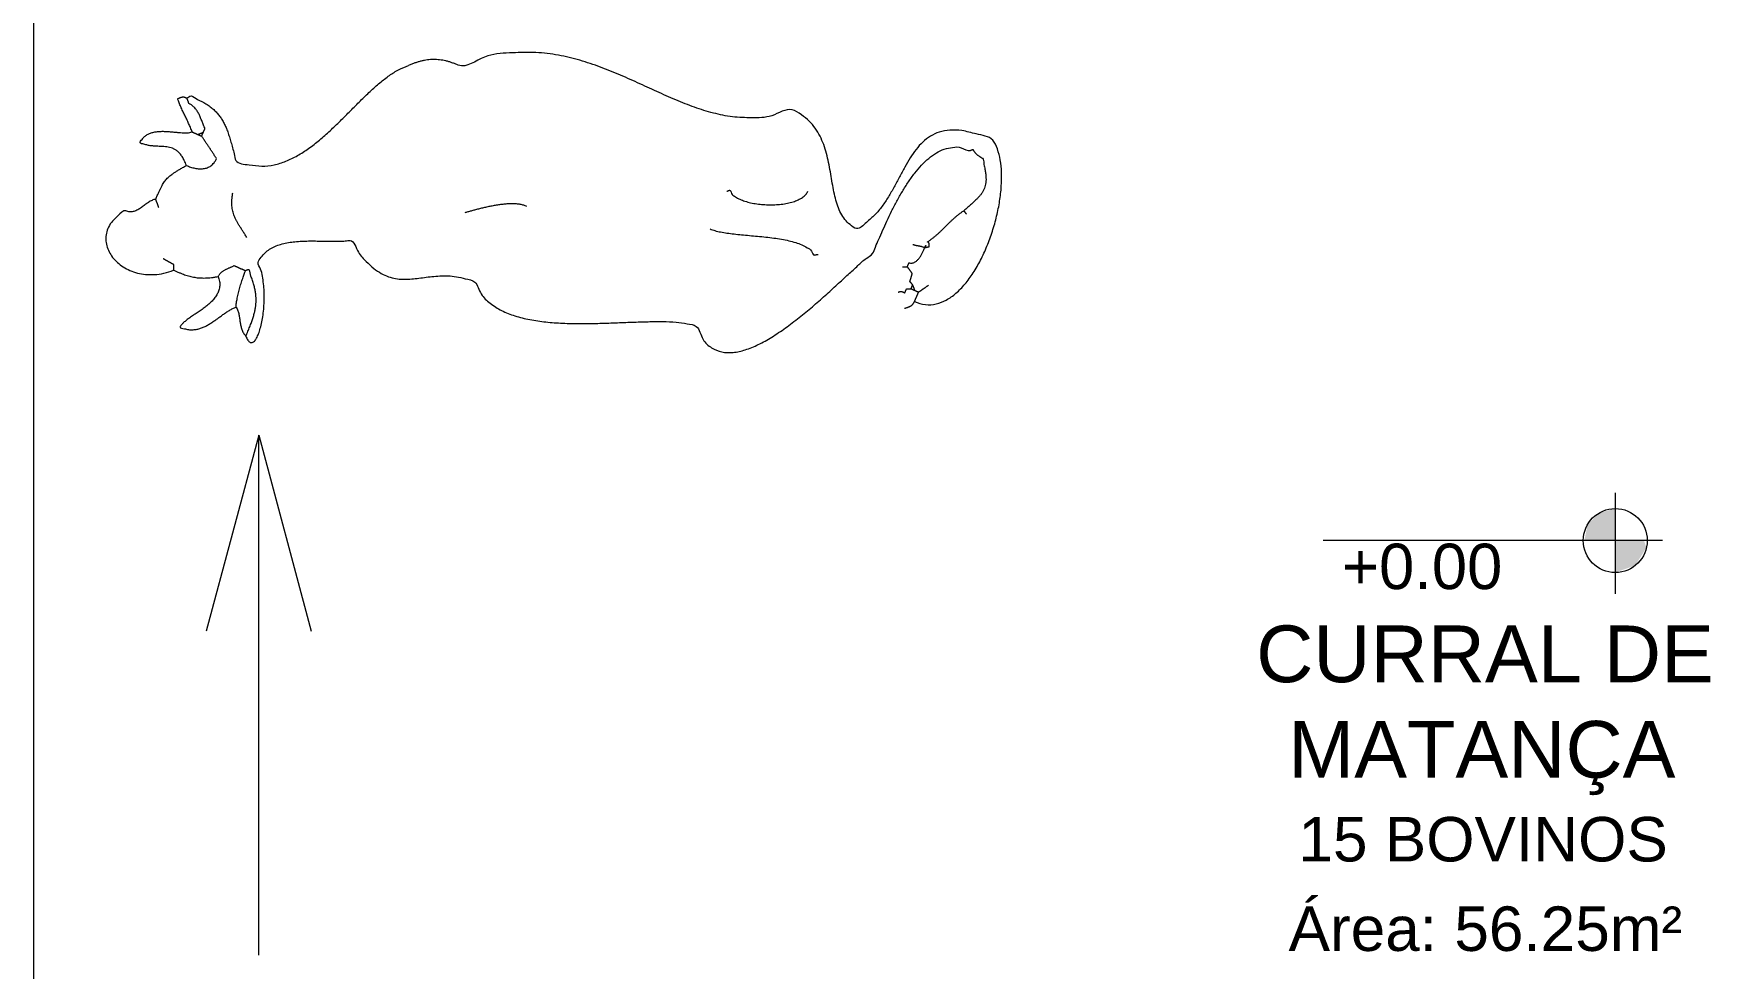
# Model space of a CAD drawing. Header units: metres. Extents: x 5 to 242, y -3 to 162.
# Drawn here: x 154.192 to 157.963, y 113.389 to 115.49 of the extents above; entities that cross this region are included whole.
import ezdxf

# ---------------------------------------------------------------- set-up
doc = ezdxf.new("R2010")
doc.units = ezdxf.units.M
doc.layers.add('1053_ARQ_BASE_MATADOURO_2_dwg', color=7, linetype='Continuous', lineweight=5, true_color=0x767676)
doc.layers.add('1053_ARQ_BASE_MATADOURO_dwg', color=7, linetype='Continuous', lineweight=5, true_color=0x767676)
doc.layers.add('A-PISO', color=7, linetype='Continuous', lineweight=5)
doc.styles.add('Arial_1', font='arial.ttf', dxfattribs={"height": 0.102})
doc.styles.add('Arial_2', font='arial.ttf', dxfattribs={"height": 0.1275})
doc.styles.add('Arial_3', font='arial.ttf', dxfattribs={"height": 0.1})

# ---------------------------------------------------------------- blocks, each defined once
blk = doc.blocks.new('1053_ARQ_BASE_MATADOURO_dwg-3625622-TÉRREO 1_20')
at = {"color": 253, "lineweight": 5, "true_color": 0xaaaaaa}
blk.add_line((127.7931, 117.3142), (127.7931, 109.8142), dxfattribs=at)
blk = doc.blocks.new('1053_ARQ_BASE_MATADOURO_2_dwg-3637054-TÉRREO 1_20')
at = {"layer": 'A-PISO', "true_color": 0xe2e2e2}
h = blk.add_hatch(color=254, dxfattribs=at)
h.paths.add_polyline_path([(131.3497, 81.1646), (131.3497, 81.2365), (131.3138, 81.2269), (131.2875, 81.2006), (131.2803, 81.1646), (131.3311, 81.1646)])
h.paths.add_polyline_path([(131.3497, 81.0928), (131.3945, 81.1085), (131.4198, 81.1487), (131.4144, 81.1646), (131.3497, 81.1646), (131.3497, 81.0946)])
at = {"layer": 'A-PISO', "color": 253, "true_color": 0xaaaaaa}
for p, q in [((127.7931, 84.1282), (127.7931, 76.6282)), ((131.3497, 81.2721), (131.3497, 81.0449)), ((131.4561, 81.1646), (130.6933, 81.1646))]:
    blk.add_line(p, q, dxfattribs=at)
at = {"layer": 'A-PISO', "color": 253, "lineweight": 15, "true_color": 0xaaaaaa}
blk.add_line((128.2996, 81.4017), (128.4177, 80.961), dxfattribs=at)
at = {"layer": 'A-PISO', "color": 253, "lineweight": 15, "true_color": 0xaaaaaa, "flags": 128}
blk.add_lwpolyline([(128.2996, 80.2329), (128.2996, 81.4017), (128.1816, 80.961)], dxfattribs=at)
at = {"layer": 'A-PISO', "color": 253, "true_color": 0xaaaaaa}
blk.add_circle((131.3497, 81.1646), 0.0719, dxfattribs=at)
for points, knots in [([(129.7738, 81.7016), (129.782, 81.6988), (129.7978, 81.6932), (129.8231, 81.6952), (129.8466, 81.7045), (129.8684, 81.7202), (129.8885, 81.7411), (129.9068, 81.7663), (129.9232, 81.795), (129.9375, 81.8263), (129.9496, 81.8594), (129.9591, 81.8933), (129.9659, 81.9271), (129.9697, 81.9599), (129.9704, 81.9908), (129.9679, 82.0193), (129.9613, 82.0434), (129.9497, 82.0724), (129.9139, 82.0771), (129.8828, 82.0867), (129.8543, 82.0878), (129.83, 82.0835), (129.8094, 82.074), (129.792, 82.0604), (129.7771, 82.0437), (129.764, 82.0245), (129.7519, 82.0036), (129.7402, 81.9815), (129.7283, 81.9591), (129.7156, 81.9369), (129.7015, 81.9159), (129.6852, 81.8955), (129.6663, 81.8809), (129.6465, 81.8597), (129.6287, 81.8747), (129.6169, 81.8857), (129.6078, 81.9003), (129.6011, 81.9164), (129.5959, 81.9342), (129.5918, 81.9531), (129.5883, 81.973), (129.5849, 81.9934), (129.5811, 82.014), (129.5764, 82.0344), (129.5701, 82.0544), (129.562, 82.0736), (129.5512, 82.0914), (129.5374, 82.108), (129.5199, 82.1214), (129.4922, 82.1414), (129.4541, 82.1144), (129.4087, 82.1143), (129.3645, 82.1157), (129.3213, 82.1247), (129.2788, 82.138), (129.2366, 82.1548), (129.1941, 82.1738), (129.1512, 82.1936), (129.1073, 82.2132), (129.0622, 82.2311), (129.0155, 82.2463), (128.9668, 82.2572), (128.9157, 82.2631), (128.8619, 82.2601), (128.8054, 82.258), (128.7648, 82.2242), (128.7412, 82.2359), (128.7341, 82.2384), (128.7271, 82.2406), (128.7201, 82.2425), (128.7132, 82.2439), (128.7063, 82.2449), (128.6995, 82.2455), (128.6926, 82.2457), (128.6857, 82.2455), (128.6788, 82.2448), (128.6718, 82.2437), (128.6648, 82.2422), (128.6578, 82.2403), (128.6507, 82.2379), (128.6434, 82.2351), (128.6387, 82.2329), (128.6362, 82.2318)], [0, 0, 0, 0, 0.025699, 0.049728, 0.07429, 0.10075, 0.129617, 0.160848, 0.194061, 0.228689, 0.264061, 0.299459, 0.334136, 0.367371, 0.398482, 0.426901, 0.452272, 0.474673, 0.514601, 0.547499, 0.57497, 0.598786, 0.62075, 0.642358, 0.664566, 0.687782, 0.71202, 0.737049, 0.762543, 0.788164, 0.813673, 0.839001, 0.86438, 0.890422, 0.90764, 0.924078, 0.940734, 0.958191, 0.97666, 0.996106, 1.016342, 1.037112, 1.05814, 1.079183, 1.100079, 1.120793, 1.141489, 1.162566, 1.184704, 1.208798, 1.256755, 1.301685, 1.345355, 1.389026, 1.433445, 1.478912, 1.525429, 1.572822, 1.62087, 1.669398, 1.71839, 1.768076, 1.819015, 1.87216, 1.928838, 1.990677, 1.998433, 2.005974, 2.013321, 2.020506, 2.027557, 2.034511, 2.041399, 2.048262, 2.055135, 2.062058, 2.069072, 2.076212, 2.083517, 2.091025, 2.098768, 2.106779, 2.106779, 2.106779, 2.106779]), ([(128.1378, 82.1589), (128.138, 82.159), (128.1383, 82.1592), (128.1387, 82.1594), (128.1392, 82.1597), (128.1397, 82.16), (128.1401, 82.1603), (128.1406, 82.1605), (128.141, 82.1608), (128.1415, 82.1611), (128.1419, 82.1614), (128.1424, 82.1617), (128.1428, 82.1619), (128.1432, 82.1622), (128.1437, 82.1625), (128.1441, 82.1628), (128.1445, 82.1631), (128.1487, 82.1663), (128.1583, 82.156), (128.17, 82.1526), (128.1807, 82.146), (128.19, 82.1399), (128.1982, 82.1332), (128.2053, 82.1262), (128.2116, 82.1187), (128.217, 82.1107), (128.2218, 82.102), (128.2261, 82.0927), (128.23, 82.0826), (128.2336, 82.0717), (128.2371, 82.0599), (128.2405, 82.047), (128.2448, 82.0338), (128.2466, 82.0111), (128.2787, 82.0097), (128.3056, 82.0046), (128.3343, 82.0082), (128.3611, 82.0165), (128.3871, 82.0293), (128.4121, 82.0456), (128.4364, 82.0646), (128.46, 82.0856), (128.4831, 82.1077), (128.5056, 82.1303), (128.5278, 82.1526), (128.5496, 82.1737), (128.5712, 82.1931), (128.5926, 82.2097), (128.6139, 82.2234), (128.629, 82.229), (128.6362, 82.2318)], [0, 0, 0, 0, 0.0005419, 0.0010784, 0.0016149, 0.0021506, 0.0026855, 0.0032182, 0.0037493, 0.0042783, 0.0048098, 0.0053343, 0.0058567, 0.0063755, 0.0068923, 0.0074041, 0.0079133, 0.0084178, 0.0230655, 0.0363495, 0.048468, 0.0596256, 0.0700483, 0.0799668, 0.089622, 0.0992476, 0.1090601, 0.119255, 0.1300013, 0.1414479, 0.1537237, 0.1669436, 0.1812182, 0.196651, 0.2278357, 0.2565641, 0.284317, 0.3122136, 0.3409369, 0.3707541, 0.4016318, 0.4333204, 0.4654458, 0.4975436, 0.5291184, 0.5596715, 0.588736, 0.615937, 0.6410652, 0.6642098, 0.6642098, 0.6642098, 0.6642098]), ([(128.1497, 82.0829), (128.1491, 82.0845), (128.148, 82.0877), (128.146, 82.0925), (128.144, 82.0972), (128.1419, 82.102), (128.1397, 82.1066), (128.1375, 82.1113), (128.1352, 82.116), (128.1329, 82.1206), (128.1307, 82.1252), (128.1284, 82.1298), (128.1263, 82.1345), (128.1242, 82.1391), (128.1223, 82.1437), (128.1202, 82.1485), (128.1194, 82.1528), (128.1157, 82.1579), (128.1195, 82.1585), (128.1212, 82.1593), (128.123, 82.1599), (128.1245, 82.1605), (128.1258, 82.1609), (128.127, 82.1612), (128.1281, 82.1614), (128.1291, 82.1615), (128.13, 82.1615), (128.131, 82.1614), (128.1319, 82.1612), (128.1329, 82.1609), (128.134, 82.1605), (128.1351, 82.1601), (128.1364, 82.1595), (128.1373, 82.1591), (128.1378, 82.1589)], [0, 0, 0, 0, 0.005136, 0.0102834, 0.0154428, 0.0206125, 0.0257886, 0.0309663, 0.0361392, 0.041304, 0.0464532, 0.0515831, 0.0566861, 0.0617602, 0.0667993, 0.0718035, 0.0767732, 0.0817103, 0.0840379, 0.0860816, 0.0878758, 0.0894444, 0.0908231, 0.0920396, 0.0931296, 0.0941237, 0.0950701, 0.0960007, 0.0969582, 0.097978, 0.0990969, 0.1003419, 0.101745, 0.1033305, 0.1033305, 0.1033305, 0.1033305]), ([(128.1748, 82.0819), (128.1749, 82.0821), (128.175, 82.0825), (128.1753, 82.083), (128.1755, 82.0835), (128.1757, 82.084), (128.1759, 82.0845), (128.1762, 82.085), (128.1764, 82.0855), (128.1766, 82.0861), (128.1769, 82.0866), (128.1771, 82.0871), (128.1773, 82.0876), (128.1775, 82.0881), (128.1778, 82.0886), (128.178, 82.0891), (128.1782, 82.0897), (128.1791, 82.0913), (128.1762, 82.0942), (128.1752, 82.0982), (128.1735, 82.1023), (128.172, 82.1065), (128.1704, 82.1106), (128.1687, 82.1147), (128.167, 82.1187), (128.1652, 82.1226), (128.1632, 82.1264), (128.161, 82.13), (128.1587, 82.1335), (128.156, 82.1367), (128.1532, 82.1397), (128.1499, 82.1422), (128.1468, 82.145), (128.1428, 82.1453), (128.1423, 82.1474), (128.142, 82.1482), (128.1418, 82.1489), (128.1415, 82.1497), (128.1412, 82.1505), (128.1409, 82.1513), (128.1407, 82.152), (128.1404, 82.1528), (128.1401, 82.1536), (128.1398, 82.1543), (128.1395, 82.1551), (128.1391, 82.1558), (128.1388, 82.1566), (128.1385, 82.1574), (128.1382, 82.1581), (128.1379, 82.1586), (128.1378, 82.1589)], [0, 0, 0, 0, 0.00056306, 0.00112613, 0.00168919, 0.00225225, 0.00281531, 0.00337838, 0.00394144, 0.00450056, 0.00506363, 0.00562669, 0.00618975, 0.00675281, 0.00731588, 0.00787894, 0.008442, 0.00900113, 0.01332321, 0.0176986, 0.02210975, 0.0265367, 0.03096363, 0.03537533, 0.03975273, 0.04408537, 0.0483627, 0.05258208, 0.05674979, 0.06088034, 0.0649954, 0.06913603, 0.07334712, 0.0776958, 0.07853314, 0.07936641, 0.08019582, 0.08102121, 0.08184469, 0.08266427, 0.08348289, 0.0842996, 0.0851163, 0.08593492, 0.0867545, 0.08757798, 0.08840337, 0.08923278, 0.09006605, 0.09090339, 0.09090339, 0.09090339, 0.09090339]), ([(128.1367, 82.0077), (128.1352, 82.0113), (128.1325, 82.0181), (128.1275, 82.027), (128.1224, 82.0341), (128.1169, 82.0396), (128.1112, 82.0437), (128.1053, 82.0465), (128.0991, 82.0484), (128.0927, 82.0494), (128.0861, 82.05), (128.0793, 82.0503), (128.0722, 82.0505), (128.0648, 82.0509), (128.0573, 82.0517), (128.049, 82.0529), (128.0419, 82.0555), (128.0292, 82.0571), (128.0375, 82.0665), (128.0421, 82.0723), (128.0488, 82.0771), (128.0559, 82.0804), (128.0637, 82.0826), (128.0719, 82.0838), (128.0804, 82.0843), (128.0891, 82.0842), (128.0979, 82.0836), (128.1066, 82.0828), (128.115, 82.082), (128.1231, 82.0813), (128.1308, 82.0808), (128.1378, 82.0807), (128.1441, 82.0812), (128.1479, 82.0823), (128.1497, 82.0829)], [0, 0, 0, 0, 0.0118376, 0.0219257, 0.0305861, 0.0381701, 0.0450255, 0.0514897, 0.0578321, 0.0642461, 0.0708371, 0.0776688, 0.084757, 0.0921224, 0.0997885, 0.1078129, 0.116293, 0.1253713, 0.1342242, 0.1423501, 0.1501659, 0.1579821, 0.1659954, 0.1742806, 0.1828287, 0.1915662, 0.2003895, 0.2091536, 0.2177128, 0.2259123, 0.2336036, 0.2406499, 0.2469581, 0.2525077, 0.2525077, 0.2525077, 0.2525077]), ([(128.1367, 82.0077), (128.1383, 82.007), (128.1414, 82.0057), (128.1462, 82.0039), (128.151, 82.0025), (128.1559, 82.0013), (128.1608, 82.0005), (128.1656, 82), (128.1703, 81.9999), (128.175, 82.0003), (128.1795, 82.0011), (128.1839, 82.0024), (128.1881, 82.0043), (128.192, 82.0068), (128.1957, 82.0099), (128.1992, 82.0137), (128.2016, 82.0181), (128.2059, 82.0227), (128.2022, 82.0263), (128.2004, 82.0295), (128.1983, 82.0327), (128.1962, 82.0358), (128.1941, 82.039), (128.192, 82.0421), (128.1899, 82.0453), (128.1878, 82.0484), (128.1857, 82.0515), (128.1836, 82.0547), (128.1815, 82.0578), (128.1794, 82.0609), (128.1773, 82.064), (128.1752, 82.0672), (128.1731, 82.0703), (128.1717, 82.0724), (128.171, 82.0734)], [0, 0, 0, 0, 0.0050781, 0.0101611, 0.0152203, 0.020229, 0.0251688, 0.0300182, 0.0347755, 0.0394408, 0.0440355, 0.0485843, 0.0531352, 0.0577492, 0.0625111, 0.0675039, 0.0728274, 0.0785776, 0.0823714, 0.0861636, 0.0899496, 0.093734, 0.0975136, 0.1012917, 0.1050683, 0.1088421, 0.1126112, 0.1163815, 0.1201471, 0.1239139, 0.1276774, 0.1314421, 0.1352068, 0.1389715, 0.1389715, 0.1389715, 0.1389715]), ([(128.1497, 82.0829), (128.15, 82.0828), (128.1505, 82.0825), (128.1513, 82.0822), (128.1521, 82.0818), (128.1529, 82.0815), (128.1537, 82.0811), (128.1545, 82.0807), (128.1553, 82.0804), (128.1561, 82.08), (128.1569, 82.0797), (128.1577, 82.0793), (128.1585, 82.079), (128.1593, 82.0786), (128.1601, 82.0783), (128.1609, 82.0779), (128.1617, 82.0776), (128.1622, 82.0773), (128.1625, 82.0772)], [0, 0, 0, 0, 0.00087806, 0.00175219, 0.00262631, 0.00350044, 0.0043785, 0.00525263, 0.00612675, 0.00700087, 0.00787894, 0.00875306, 0.00962719, 0.01050131, 0.01137938, 0.0122535, 0.01312762, 0.01400175, 0.01400175, 0.01400175, 0.01400175]), ([(128.1625, 82.0772), (128.1628, 82.0773), (128.1633, 82.0775), (128.1641, 82.0778), (128.1649, 82.0781), (128.1657, 82.0784), (128.1665, 82.0787), (128.1673, 82.079), (128.168, 82.0793), (128.1688, 82.0796), (128.1696, 82.0799), (128.1703, 82.0802), (128.1711, 82.0805), (128.1718, 82.0808), (128.1726, 82.0811), (128.1733, 82.0814), (128.1741, 82.0817), (128.1746, 82.0818), (128.1748, 82.0819)], [0, 0, 0, 0, 0.00087982, 0.0017485, 0.00260975, 0.00345802, 0.00430257, 0.00513413, 0.00596197, 0.00677868, 0.00759539, 0.00840467, 0.0092121, 0.01001396, 0.01081582, 0.01161211, 0.0124084, 0.01320098, 0.01320098, 0.01320098, 0.01320098]), ([(128.1625, 82.0772), (128.1627, 82.0771), (128.163, 82.0769), (128.1636, 82.0767), (128.1642, 82.0764), (128.1647, 82.0762), (128.1653, 82.076), (128.1658, 82.0757), (128.1663, 82.0755), (128.1669, 82.0753), (128.1674, 82.075), (128.1679, 82.0748), (128.1684, 82.0746), (128.169, 82.0743), (128.1695, 82.0741), (128.17, 82.0739), (128.1705, 82.0736), (128.1708, 82.0735), (128.171, 82.0734)], [0, 0, 0, 0, 0.000622124, 0.001236375, 0.001845375, 0.002445187, 0.003042375, 0.003630375, 0.00421575, 0.00479325, 0.005370749, 0.005943, 0.006513937, 0.007080937, 0.007647937, 0.008211, 0.008774062, 0.0093345, 0.0093345, 0.0093345, 0.0093345]), ([(128.171, 82.0734), (128.1711, 82.0736), (128.1713, 82.074), (128.1715, 82.0745), (128.1718, 82.0751), (128.172, 82.0756), (128.1722, 82.0762), (128.1725, 82.0767), (128.1727, 82.0773), (128.173, 82.0778), (128.1732, 82.0783), (128.1734, 82.0788), (128.1737, 82.0794), (128.1739, 82.0799), (128.1741, 82.0804), (128.1743, 82.0809), (128.1746, 82.0814), (128.1747, 82.0818), (128.1748, 82.0819)], [0, 0, 0, 0, 0.000622125, 0.001236375, 0.001845375, 0.002445188, 0.003042376, 0.003630376, 0.004215749, 0.004793249, 0.005370749, 0.005943, 0.006513937, 0.007080937, 0.007647937, 0.008211, 0.008774063, 0.009334499, 0.009334499, 0.009334499, 0.009334499]), ([(128.2704, 81.6241), (128.2718, 81.6209), (128.2741, 81.6156), (128.2791, 81.6095), (128.2856, 81.6089), (128.2908, 81.6133), (128.2953, 81.6202), (128.2995, 81.63), (128.3033, 81.6421), (128.3066, 81.6562), (128.3093, 81.6719), (128.3111, 81.6887), (128.312, 81.7063), (128.3119, 81.724), (128.3107, 81.7416), (128.3077, 81.7586), (128.3053, 81.7745), (128.2944, 81.7888), (128.3051, 81.8013), (128.3131, 81.8115), (128.3239, 81.8196), (128.3357, 81.8258), (128.3488, 81.8305), (128.3627, 81.8338), (128.3773, 81.836), (128.3924, 81.8372), (128.4078, 81.8378), (128.4232, 81.8379), (128.4385, 81.8376), (128.4533, 81.8373), (128.4676, 81.837), (128.4811, 81.8373), (128.4933, 81.8371), (128.5134, 81.843), (128.5207, 81.8105), (128.5403, 81.793), (128.5572, 81.7761), (128.5741, 81.7648), (128.5907, 81.7572), (128.6071, 81.753), (128.6233, 81.7514), (128.6394, 81.7519), (128.6557, 81.7535), (128.6722, 81.7558), (128.6892, 81.758), (128.7068, 81.7596), (128.7251, 81.7597), (128.7445, 81.758), (128.7641, 81.7527), (128.7906, 81.7477), (128.7967, 81.7167), (128.82, 81.697), (128.8456, 81.6803), (128.876, 81.6686), (128.9094, 81.6604), (128.9455, 81.6553), (128.9834, 81.6527), (129.0224, 81.6519), (129.0618, 81.6525), (129.1007, 81.6539), (129.1384, 81.6554), (129.1741, 81.6566), (129.207, 81.6569), (129.2367, 81.656), (129.2609, 81.6522), (129.2899, 81.648), (129.2944, 81.6159), (129.3165, 81.5973), (129.3404, 81.5868), (129.367, 81.5863), (129.3948, 81.5927), (129.4239, 81.6049), (129.4539, 81.6218), (129.4843, 81.6423), (129.5147, 81.6654), (129.5444, 81.6899), (129.5729, 81.7149), (129.5997, 81.7392), (129.6239, 81.7619), (129.6459, 81.7812), (129.6627, 81.7981), (129.6814, 81.8073), (129.686, 81.8256), (129.6942, 81.8424), (129.7025, 81.8621), (129.7121, 81.883), (129.7226, 81.905), (129.7341, 81.9272), (129.7466, 81.9492), (129.76, 81.9704), (129.7742, 81.9902), (129.7894, 82.0081), (129.8055, 82.0236), (129.8225, 82.0359), (129.8406, 82.0449), (129.8597, 82.0485), (129.8799, 82.0505), (129.8929, 82.0387), (129.8997, 82.0414), (129.9001, 82.0416), (129.9005, 82.0418), (129.9009, 82.0419), (129.9013, 82.0421), (129.9017, 82.0423), (129.902, 82.0424), (129.9024, 82.0426), (129.9028, 82.0428), (129.9031, 82.0429), (129.9035, 82.0431), (129.9038, 82.0432), (129.9042, 82.0434), (129.9045, 82.0435), (129.9048, 82.0436), (129.9056, 82.044), (129.9057, 82.0421), (129.9066, 82.041), (129.9076, 82.0394), (129.9087, 82.038), (129.91, 82.0365), (129.9113, 82.0351), (129.9128, 82.0337), (129.9143, 82.0323), (129.9159, 82.031), (129.9175, 82.0297), (129.9191, 82.0285), (129.9207, 82.0274), (129.9223, 82.0263), (129.9239, 82.0254), (129.9254, 82.0246), (129.9304, 82.0227), (129.9288, 82.0118), (129.9322, 82.0023), (129.9336, 81.9926), (129.9346, 81.9841), (129.9349, 81.9763), (129.9345, 81.9691), (129.9333, 81.9625), (129.9314, 81.9563), (129.9286, 81.9503), (129.925, 81.9446), (129.9205, 81.9388), (129.9152, 81.9329), (129.9089, 81.9268), (129.9017, 81.9203), (129.8936, 81.9132), (129.8878, 81.9084), (129.8848, 81.9058)], [0, 0, 0, 0, 0.010571, 0.017391, 0.022385, 0.028342, 0.036587, 0.047233, 0.060042, 0.074659, 0.090698, 0.107753, 0.125424, 0.143316, 0.161054, 0.178295, 0.194748, 0.21021, 0.224137, 0.237373, 0.250457, 0.263771, 0.277541, 0.291838, 0.306638, 0.321832, 0.337274, 0.352767, 0.368104, 0.383062, 0.397417, 0.410943, 0.423437, 0.434721, 0.46711, 0.494451, 0.517657, 0.537695, 0.55555, 0.572131, 0.588182, 0.6042, 0.620474, 0.637125, 0.654211, 0.671801, 0.690047, 0.709226, 0.729793, 0.752353, 0.782482, 0.8118, 0.842065, 0.874258, 0.908691, 0.945222, 0.983418, 1.02268, 1.062299, 1.101512, 1.139512, 1.175493, 1.208652, 1.238246, 1.263653, 1.284556, 1.317568, 1.344515, 1.369067, 1.39451, 1.422718, 1.454239, 1.488817, 1.525777, 1.564219, 1.60313, 1.641415, 1.677951, 1.711577, 1.741137, 1.765473, 1.783491, 1.799781, 1.81892, 1.840364, 1.863581, 1.88804, 1.913229, 1.938654, 1.96385, 1.988389, 2.01192, 2.034187, 2.055107, 2.074846, 2.093951, 2.113399, 2.134528, 2.134965, 2.135398, 2.135826, 2.13625, 2.136667, 2.13708, 2.137486, 2.137889, 2.138282, 2.138674, 2.139058, 2.139438, 2.139811, 2.140179, 2.140539, 2.140898, 2.142452, 2.144111, 2.145868, 2.147714, 2.149633, 2.151615, 2.153639, 2.155694, 2.157757, 2.159812, 2.16184, 2.163826, 2.165749, 2.167591, 2.169333, 2.170961, 2.182965, 2.193684, 2.203252, 2.211814, 2.219538, 2.226609, 2.233243, 2.239673, 2.246143, 2.252884, 2.260107, 2.267989, 2.276689, 2.286336, 2.297054, 2.308948, 2.308948, 2.308948, 2.308948]), ([(128.0677, 81.9318), (128.0689, 81.9346), (128.0713, 81.9398), (128.0746, 81.9472), (128.0776, 81.9537), (128.0805, 81.9595), (128.0833, 81.9646), (128.0861, 81.9692), (128.089, 81.9733), (128.0922, 81.9771), (128.0956, 81.9806), (128.0995, 81.984), (128.1039, 81.9874), (128.109, 81.9909), (128.1147, 81.9946), (128.1212, 81.9986), (128.1287, 82.0029), (128.1339, 82.006), (128.1367, 82.0077)], [0, 0, 0, 0, 0.0091193, 0.0171887, 0.0243486, 0.030738, 0.0365084, 0.0418097, 0.0468059, 0.0516646, 0.0565682, 0.061684, 0.0671878, 0.0732363, 0.0799898, 0.087589, 0.0961828, 0.1059067, 0.1059067, 0.1059067, 0.1059067]), ([(128.2726, 81.846), (128.271, 81.8484), (128.2681, 81.8531), (128.2637, 81.8598), (128.2597, 81.8661), (128.2559, 81.8721), (128.2525, 81.8778), (128.2494, 81.8833), (128.2467, 81.8887), (128.2443, 81.8941), (128.2424, 81.8996), (128.2408, 81.9052), (128.2397, 81.911), (128.239, 81.9172), (128.2388, 81.9237), (128.2391, 81.9307), (128.2398, 81.9382), (128.2406, 81.9434), (128.2411, 81.9461)], [0, 0, 0, 0, 0.008568, 0.0165618, 0.0240385, 0.0310602, 0.0376856, 0.0439819, 0.050021, 0.0558813, 0.061653, 0.0674354, 0.0733355, 0.0794663, 0.0859445, 0.0928831, 0.1003934, 0.1085838, 0.1085838, 0.1085838, 0.1085838]), ([(129.3521, 81.9496), (129.3522, 81.9496), (129.3525, 81.9497), (129.3529, 81.9499), (129.3533, 81.9501), (129.3537, 81.9502), (129.3541, 81.9504), (129.3545, 81.9505), (129.3549, 81.9507), (129.3553, 81.9508), (129.3557, 81.951), (129.3561, 81.9511), (129.3565, 81.9513), (129.3568, 81.9514), (129.3572, 81.9516), (129.3575, 81.9517), (129.3579, 81.9518), (129.3608, 81.953), (129.3617, 81.9424), (129.3699, 81.9384), (129.3789, 81.9322), (129.39, 81.9279), (129.4024, 81.9242), (129.416, 81.9216), (129.4303, 81.9198), (129.445, 81.919), (129.4597, 81.9191), (129.4742, 81.9202), (129.488, 81.9224), (129.5007, 81.9256), (129.5121, 81.9298), (129.5218, 81.9351), (129.5297, 81.9415), (129.5329, 81.947), (129.5344, 81.9497)], [0, 0, 0, 0, 0.0004399, 0.0008798, 0.0013179, 0.0017578, 0.0021921, 0.0026246, 0.0030515, 0.0034766, 0.0038905, 0.0043026, 0.0047072, 0.0051044, 0.0054924, 0.005871, 0.0062385, 0.0066005, 0.0150594, 0.0244923, 0.0351755, 0.04711, 0.0601391, 0.0740412, 0.0885442, 0.1033634, 0.1181979, 0.1327614, 0.1467669, 0.1599605, 0.1721269, 0.1831475, 0.1930508, 0.2021493, 0.2021493, 0.2021493, 0.2021493]), ([(128.0677, 81.9318), (128.0663, 81.9315), (128.0635, 81.9308), (128.0594, 81.9291), (128.0553, 81.927), (128.0514, 81.9244), (128.0474, 81.9217), (128.0435, 81.9188), (128.0396, 81.9158), (128.0356, 81.9129), (128.0316, 81.9102), (128.0275, 81.9078), (128.0233, 81.9058), (128.019, 81.9043), (128.0145, 81.9034), (128.0099, 81.9033), (128.0051, 81.9039), (127.9956, 81.9089), (127.9837, 81.894), (127.9704, 81.8837), (127.9614, 81.8696), (127.9564, 81.8555), (127.9551, 81.8411), (127.9573, 81.8269), (127.9626, 81.8133), (127.9707, 81.8006), (127.9815, 81.7891), (127.9945, 81.7792), (128.0097, 81.7711), (128.0268, 81.7653), (128.0455, 81.7621), (128.0656, 81.7619), (128.0869, 81.7648), (128.1008, 81.7695), (128.1081, 81.772)], [0, 0, 0, 0, 0.0043035, 0.008717, 0.0132734, 0.0179821, 0.0228081, 0.0277167, 0.0326558, 0.0375775, 0.0424287, 0.0471823, 0.0518194, 0.0563579, 0.0608465, 0.0653953, 0.0701541, 0.0753188, 0.0957175, 0.1135074, 0.1293936, 0.1440861, 0.1582275, 0.1723348, 0.1867646, 0.2017346, 0.21736, 0.2336971, 0.2507931, 0.2687054, 0.287546, 0.3074743, 0.3287353, 0.3516369, 0.3516369, 0.3516369, 0.3516369]), ([(128.0745, 81.9134), (128.0744, 81.9138), (128.0741, 81.9146), (128.0737, 81.9157), (128.0733, 81.9168), (128.0729, 81.918), (128.0725, 81.9191), (128.0721, 81.9203), (128.0717, 81.9214), (128.0712, 81.9226), (128.0708, 81.9237), (128.0704, 81.9249), (128.0699, 81.926), (128.0695, 81.9272), (128.069, 81.9283), (128.0686, 81.9295), (128.0682, 81.9306), (128.0679, 81.9314), (128.0677, 81.9318)], [0, 0, 0, 0, 0.00119805, 0.0023986, 0.00360366, 0.00481506, 0.00603112, 0.00724981, 0.00847033, 0.00969637, 0.01092521, 0.01215493, 0.0133865, 0.01462084, 0.01585798, 0.01709418, 0.01833038, 0.01956844, 0.01956844, 0.01956844, 0.01956844]), ([(128.7634, 81.9018), (128.7656, 81.9024), (128.7704, 81.9038), (128.7778, 81.9059), (128.7858, 81.9081), (128.7944, 81.9103), (128.8034, 81.9126), (128.8127, 81.9147), (128.8223, 81.9167), (128.832, 81.9185), (128.8416, 81.92), (128.8512, 81.9212), (128.8606, 81.9219), (128.8698, 81.9221), (128.8785, 81.9218), (128.8868, 81.9208), (128.8945, 81.9191), (128.8992, 81.9173), (128.9015, 81.9164)], [0, 0, 0, 0, 0.006991, 0.0147354, 0.0231225, 0.0320282, 0.0413461, 0.0509557, 0.0607474, 0.0706087, 0.0804411, 0.0901357, 0.0996013, 0.1087491, 0.1175116, 0.1258292, 0.1336777, 0.1410678, 0.1410678, 0.1410678, 0.1410678]), ([(129.803, 81.8356), (129.805, 81.837), (129.8089, 81.8396), (129.8145, 81.8438), (129.8199, 81.8481), (129.8251, 81.8526), (129.8302, 81.8572), (129.8351, 81.8619), (129.8399, 81.8666), (129.8447, 81.8713), (129.8494, 81.876), (129.8542, 81.8807), (129.859, 81.8853), (129.8639, 81.8897), (129.8688, 81.8941), (129.874, 81.8982), (129.8793, 81.9022), (129.883, 81.9046), (129.8848, 81.9058)], [0, 0, 0, 0, 0.0071171, 0.014136, 0.021075, 0.0279528, 0.0347765, 0.0415599, 0.048304, 0.0550163, 0.0616938, 0.0683466, 0.074972, 0.0815793, 0.0881712, 0.0947661, 0.1013758, 0.1080243, 0.1080243, 0.1080243, 0.1080243]), ([(129.8912, 81.8979), (129.891, 81.8981), (129.8908, 81.8984), (129.8904, 81.8989), (129.89, 81.8995), (129.8896, 81.9), (129.8892, 81.9005), (129.8888, 81.901), (129.8884, 81.9015), (129.888, 81.902), (129.8876, 81.9025), (129.8872, 81.903), (129.8868, 81.9035), (129.8864, 81.904), (129.886, 81.9044), (129.8856, 81.9049), (129.8852, 81.9054), (129.885, 81.9057), (129.8848, 81.9058)], [0, 0, 0, 0, 0.00064327, 0.00128655, 0.00192918, 0.00257246, 0.00321383, 0.00385458, 0.00449346, 0.00512825, 0.00576284, 0.00639683, 0.00702842, 0.00765765, 0.00828398, 0.00890746, 0.0095276, 0.01014252, 0.01014252, 0.01014252, 0.01014252]), ([(129.3145, 81.8649), (129.318, 81.8635), (129.3256, 81.8606), (129.3384, 81.8578), (129.3528, 81.8554), (129.3687, 81.8534), (129.3856, 81.8517), (129.4032, 81.8501), (129.4213, 81.8485), (129.4394, 81.8466), (129.4574, 81.8445), (129.4747, 81.8419), (129.4912, 81.8386), (129.5065, 81.8345), (129.5204, 81.8297), (129.5321, 81.8227), (129.5431, 81.8177), (129.5457, 81.8055), (129.5498, 81.8064), (129.5503, 81.8065), (129.5508, 81.8066), (129.5514, 81.8067), (129.5519, 81.8068), (129.5524, 81.8069), (129.5529, 81.807), (129.5535, 81.8071), (129.554, 81.8072), (129.5545, 81.8073), (129.555, 81.8074), (129.5555, 81.8075), (129.556, 81.8076), (129.5566, 81.8076), (129.5571, 81.8077), (129.5574, 81.8077), (129.5576, 81.8077)], [0, 0, 0, 0, 0.0113432, 0.0244627, 0.0391702, 0.0552099, 0.0722892, 0.0901066, 0.1083461, 0.1266969, 0.1448451, 0.1625035, 0.1793911, 0.1952726, 0.2099632, 0.2233896, 0.2356395, 0.2470831, 0.2476195, 0.248156, 0.2486917, 0.2492281, 0.2497623, 0.2502957, 0.2508269, 0.2513606, 0.2518866, 0.2524119, 0.2529343, 0.2534538, 0.2539698, 0.2544824, 0.2549909, 0.2555007, 0.2555007, 0.2555007, 0.2555007]), ([(129.77, 81.8302), (129.7705, 81.83), (129.7715, 81.8296), (129.773, 81.8291), (129.7745, 81.8286), (129.776, 81.8283), (129.7775, 81.828), (129.779, 81.8277), (129.7805, 81.8275), (129.782, 81.8272), (129.7836, 81.827), (129.7853, 81.8267), (129.787, 81.8263), (129.7889, 81.8259), (129.7908, 81.8253), (129.7929, 81.8246), (129.7951, 81.8238), (129.7965, 81.8232), (129.7973, 81.8228)], [0, 0, 0, 0, 0.00169772, 0.00331404, 0.00486952, 0.00639013, 0.00789061, 0.00939662, 0.0109203, 0.01248356, 0.0140953, 0.01577935, 0.01755012, 0.01942984, 0.02143357, 0.02358884, 0.02591343, 0.02843524, 0.02843524, 0.02843524, 0.02843524]), ([(129.7973, 81.8228), (129.7975, 81.8229), (129.7979, 81.823), (129.7985, 81.8231), (129.7991, 81.8233), (129.7997, 81.8234), (129.8004, 81.8235), (129.801, 81.8237), (129.8016, 81.8238), (129.8022, 81.824), (129.8028, 81.8241), (129.8034, 81.8242), (129.804, 81.8244), (129.8046, 81.8245), (129.8052, 81.8247), (129.8058, 81.8248), (129.8064, 81.825), (129.8075, 81.825), (129.8069, 81.8267), (129.8071, 81.8279), (129.8071, 81.8291), (129.8071, 81.8301), (129.8071, 81.8309), (129.807, 81.8317), (129.8069, 81.8323), (129.8067, 81.8329), (129.8065, 81.8334), (129.8062, 81.8338), (129.8059, 81.8341), (129.8054, 81.8344), (129.8049, 81.8347), (129.8044, 81.835), (129.8037, 81.8353), (129.8032, 81.8355), (129.803, 81.8356)], [0, 0, 0, 0, 0.00062449, 0.00124898, 0.00187346, 0.00250032, 0.00312481, 0.00374929, 0.00437378, 0.00500064, 0.00562512, 0.00624961, 0.0068741, 0.00750096, 0.00812544, 0.00874993, 0.00937442, 0.01000127, 0.0115267, 0.01286528, 0.01403136, 0.01504146, 0.01591019, 0.01665694, 0.01729952, 0.01786157, 0.01836909, 0.01884967, 0.01933421, 0.01984992, 0.0204202, 0.02105921, 0.02178514, 0.02260545, 0.02260545, 0.02260545, 0.02260545]), ([(129.7992, 81.8271), (129.7992, 81.827), (129.7991, 81.8269), (129.799, 81.8266), (129.7989, 81.8264), (129.7988, 81.8261), (129.7987, 81.8259), (129.7985, 81.8256), (129.7984, 81.8254), (129.7983, 81.8251), (129.7982, 81.8248), (129.7981, 81.8245), (129.7979, 81.8243), (129.7978, 81.824), (129.7977, 81.8237), (129.7976, 81.8234), (129.7974, 81.8231), (129.7973, 81.8229), (129.7973, 81.8228)], [0, 0, 0, 0, 0.000255938, 0.000515812, 0.000783562, 0.001057874, 0.00133875, 0.001624874, 0.00191625, 0.002208937, 0.002509501, 0.002811374, 0.003117187, 0.003424312, 0.003735375, 0.004045125, 0.004356188, 0.00466725, 0.00466725, 0.00466725, 0.00466725]), ([(129.7973, 81.8228), (129.7973, 81.8229), (129.7974, 81.8231), (129.7976, 81.8234), (129.7977, 81.8237), (129.7978, 81.824), (129.7979, 81.8243), (129.7981, 81.8245), (129.7982, 81.8248), (129.7983, 81.8251), (129.7984, 81.8254), (129.7985, 81.8256), (129.7987, 81.8259), (129.7988, 81.8261), (129.7989, 81.8264), (129.799, 81.8266), (129.7991, 81.8269), (129.7992, 81.827), (129.7992, 81.8271)], [0, 0, 0, 0, 0.000311062, 0.000622125, 0.000931874, 0.001242938, 0.001550063, 0.001855875, 0.002157749, 0.002458312, 0.002751, 0.003042376, 0.0033285, 0.003609375, 0.003883687, 0.004151438, 0.004411311, 0.00466725, 0.00466725, 0.00466725, 0.00466725]), ([(129.7996, 81.828), (129.7996, 81.828), (129.7996, 81.828), (129.7996, 81.828), (129.7995, 81.8279), (129.7995, 81.8278), (129.7994, 81.8277), (129.7994, 81.8275), (129.7993, 81.8273), (129.7992, 81.8272), (129.7992, 81.8271)], [0.001000124, 0.001000124, 0.001000124, 0.001000124, 0.001015874, 0.001063123, 0.001141874, 0.001250812, 0.001392561, 0.001563186, 0.001767936, 0.002000249, 0.002000249, 0.002000249, 0.002000249]), ([(129.7992, 81.8271), (129.7992, 81.8272), (129.7993, 81.8273), (129.7994, 81.8275), (129.7994, 81.8277), (129.7995, 81.8278), (129.7995, 81.8279), (129.7996, 81.828), (129.7996, 81.828), (129.7996, 81.828), (129.7996, 81.828)], [0, 0, 0, 0, 0.000232313, 0.000437063, 0.000607688, 0.000749437, 0.000858375, 0.000937125, 0.000984375, 0.001000124, 0.001000124, 0.001000124, 0.001000124]), ([(128.1081, 81.772), (128.1081, 81.7723), (128.1081, 81.7728), (128.1082, 81.7736), (128.1083, 81.7744), (128.1083, 81.7752), (128.1084, 81.776), (128.1084, 81.7768), (128.1084, 81.7776), (128.1085, 81.7784), (128.1085, 81.7791), (128.1085, 81.7799), (128.1085, 81.7807), (128.1085, 81.7815), (128.1085, 81.7823), (128.1086, 81.783), (128.1085, 81.7838), (128.1087, 81.785), (128.1069, 81.7853), (128.1056, 81.7863), (128.1041, 81.7871), (128.1026, 81.788), (128.1011, 81.7888), (128.0996, 81.7896), (128.0981, 81.7905), (128.0965, 81.7913), (128.095, 81.7921), (128.0935, 81.793), (128.0919, 81.7938), (128.0904, 81.7946), (128.0888, 81.7954), (128.0873, 81.7963), (128.0857, 81.7971), (128.0847, 81.7976), (128.0842, 81.7979)], [0, 0, 0, 0, 0.00079316, 0.00158557, 0.00238096, 0.00317701, 0.0039732, 0.00476927, 0.00556433, 0.00635692, 0.0071488, 0.0079361, 0.00872199, 0.00950217, 0.01027926, 0.01104966, 0.01181526, 0.01257291, 0.01427221, 0.01598111, 0.01769456, 0.01941496, 0.02113904, 0.02287026, 0.02460387, 0.02634336, 0.02808416, 0.02982977, 0.03157781, 0.03332816, 0.03507983, 0.03683392, 0.03858671, 0.04034324, 0.04034324, 0.04034324, 0.04034324]), ([(129.7578, 81.7798), (129.7579, 81.78), (129.7581, 81.7804), (129.7583, 81.7809), (129.7585, 81.7815), (129.7588, 81.7821), (129.759, 81.7826), (129.7593, 81.7831), (129.7595, 81.7837), (129.7597, 81.7842), (129.76, 81.7847), (129.7602, 81.7853), (129.7604, 81.7858), (129.7607, 81.7863), (129.7609, 81.7868), (129.7611, 81.7873), (129.7614, 81.7878), (129.7619, 81.7894), (129.7653, 81.7874), (129.7683, 81.7882), (129.7715, 81.7888), (129.7744, 81.79), (129.7771, 81.7917), (129.7796, 81.7936), (129.7819, 81.7959), (129.7841, 81.7985), (129.7862, 81.8012), (129.7881, 81.8042), (129.7899, 81.8073), (129.7915, 81.8104), (129.7931, 81.8136), (129.7946, 81.8167), (129.796, 81.8198), (129.7969, 81.8218), (129.7973, 81.8228)], [0, 0, 0, 0, 0.0006195, 0.00123375, 0.00184012, 0.00244256, 0.00303581, 0.00362512, 0.0042105, 0.00479194, 0.0053655, 0.00593906, 0.00650738, 0.007077, 0.00764138, 0.00820706, 0.00877012, 0.0093345, 0.01284917, 0.01613899, 0.01929714, 0.02240964, 0.02553667, 0.02872698, 0.03199974, 0.03536451, 0.03880992, 0.04232234, 0.04587615, 0.04944634, 0.05299456, 0.05648787, 0.05988732, 0.06315676, 0.06315676, 0.06315676, 0.06315676]), ([(128.1081, 81.772), (128.1103, 81.771), (128.1146, 81.7691), (128.1209, 81.7665), (128.127, 81.7641), (128.1328, 81.762), (128.1386, 81.7601), (128.1442, 81.7585), (128.1499, 81.7571), (128.1555, 81.7561), (128.1612, 81.7553), (128.1671, 81.7548), (128.1732, 81.7546), (128.1795, 81.7546), (128.1862, 81.755), (128.1932, 81.7556), (128.2006, 81.7566), (128.2057, 81.7574), (128.2083, 81.7578)], [0, 0, 0, 0, 0.0072307, 0.0140717, 0.0205824, 0.0268134, 0.0328275, 0.0386801, 0.0444359, 0.0501615, 0.0559287, 0.0618015, 0.0678547, 0.0741541, 0.0807752, 0.0877785, 0.0952361, 0.1032069, 0.1032069, 0.1032069, 0.1032069]), ([(128.2083, 81.7578), (128.2094, 81.7543), (128.2117, 81.7475), (128.2121, 81.7371), (128.2103, 81.7274), (128.2065, 81.7185), (128.2012, 81.7103), (128.1946, 81.7027), (128.187, 81.6956), (128.1787, 81.6889), (128.17, 81.6826), (128.1612, 81.6766), (128.1526, 81.6709), (128.1445, 81.6654), (128.1372, 81.6601), (128.1306, 81.6548), (128.1263, 81.65), (128.1194, 81.6421), (128.1331, 81.6409), (128.1408, 81.6384), (128.1502, 81.6381), (128.1587, 81.6389), (128.1669, 81.6409), (128.1749, 81.6439), (128.1825, 81.6476), (128.19, 81.652), (128.1974, 81.6568), (128.2046, 81.6619), (128.2118, 81.6671), (128.219, 81.6723), (128.2262, 81.6773), (128.2335, 81.6819), (128.2409, 81.686), (128.2461, 81.6882), (128.2486, 81.6892)], [0, 0, 0, 0, 0.011231, 0.0213345, 0.0308988, 0.0403986, 0.0501251, 0.0602117, 0.0706467, 0.0813397, 0.0921256, 0.1028194, 0.1132093, 0.1230803, 0.1322112, 0.1404225, 0.1475837, 0.1537046, 0.1639829, 0.1733994, 0.1822451, 0.1907688, 0.1991799, 0.2076115, 0.2161478, 0.2248129, 0.2336041, 0.2424777, 0.251381, 0.2602504, 0.2690294, 0.2776637, 0.286126, 0.2944156, 0.2944156, 0.2944156, 0.2944156]), ([(128.2083, 81.7578), (128.2087, 81.7587), (128.2095, 81.7604), (128.211, 81.7627), (128.2128, 81.7649), (128.2146, 81.7668), (128.2167, 81.7685), (128.2189, 81.7701), (128.2212, 81.7716), (128.2236, 81.7729), (128.2261, 81.7742), (128.2286, 81.7754), (128.2312, 81.7765), (128.2338, 81.7777), (128.2365, 81.7788), (128.2391, 81.78), (128.2417, 81.7809), (128.244, 81.7829), (128.2459, 81.7815), (128.2475, 81.7809), (128.2491, 81.7802), (128.2507, 81.7795), (128.2523, 81.7788), (128.2539, 81.7781), (128.2555, 81.7774), (128.2571, 81.7766), (128.2587, 81.7759), (128.2603, 81.7752), (128.2619, 81.7745), (128.2635, 81.7738), (128.2651, 81.7731), (128.2667, 81.7724), (128.2683, 81.7717), (128.2694, 81.7712), (128.2699, 81.771)], [0, 0, 0, 0, 0.00287585, 0.0056514, 0.00836777, 0.01105314, 0.01373904, 0.01643754, 0.01916298, 0.02191665, 0.02470851, 0.02752614, 0.03036956, 0.03322814, 0.03609938, 0.03896841, 0.04183289, 0.04467968, 0.04643187, 0.04818012, 0.0499323, 0.05168055, 0.05343274, 0.05518099, 0.05693318, 0.05868143, 0.06043362, 0.06218187, 0.06393405, 0.0656823, 0.06743449, 0.06918274, 0.07093493, 0.07268318, 0.07268318, 0.07268318, 0.07268318]), ([(128.2486, 81.6892), (128.2486, 81.6904), (128.2486, 81.6929), (128.249, 81.697), (128.2497, 81.7016), (128.2506, 81.7068), (128.2517, 81.7123), (128.2531, 81.718), (128.2546, 81.724), (128.2562, 81.7301), (128.2579, 81.7362), (128.2597, 81.7422), (128.2615, 81.7479), (128.2633, 81.7535), (128.2651, 81.7586), (128.2668, 81.7632), (128.2683, 81.7673), (128.2694, 81.7698), (128.2699, 81.771)], [0, 0, 0, 0, 0.0034375, 0.00755779, 0.01228002, 0.01751275, 0.02316588, 0.02913778, 0.03533449, 0.04165586, 0.04800577, 0.05427946, 0.06038067, 0.06620786, 0.07166462, 0.07664712, 0.08105968, 0.08479972, 0.08479972, 0.08479972, 0.08479972]), ([(128.2704, 81.6241), (128.272, 81.6277), (128.275, 81.6346), (128.2793, 81.6448), (128.283, 81.6544), (128.2862, 81.6636), (128.2888, 81.6724), (128.2909, 81.681), (128.2924, 81.6894), (128.2933, 81.6978), (128.2936, 81.7062), (128.2932, 81.7148), (128.2921, 81.7235), (128.2903, 81.7326), (128.2878, 81.7419), (128.2849, 81.7525), (128.2798, 81.7603), (128.2798, 81.7749), (128.2757, 81.7732), (128.2754, 81.7731), (128.275, 81.7729), (128.2747, 81.7728), (128.2743, 81.7727), (128.2739, 81.7725), (128.2735, 81.7724), (128.2731, 81.7722), (128.2728, 81.7721), (128.2724, 81.7719), (128.272, 81.7718), (128.2715, 81.7716), (128.2711, 81.7714), (128.2707, 81.7713), (128.2703, 81.7711), (128.27, 81.771), (128.2699, 81.771)], [0, 0, 0, 0, 0.0117195, 0.0226729, 0.032948, 0.042629, 0.0518187, 0.0606169, 0.0691427, 0.0775195, 0.0858853, 0.0943764, 0.1031379, 0.1123121, 0.1220337, 0.1324326, 0.1436315, 0.155747, 0.1561034, 0.1564727, 0.1568495, 0.1572393, 0.1576347, 0.1580393, 0.1584495, 0.158869, 0.1592904, 0.1597173, 0.1601479, 0.1605841, 0.1610222, 0.1614621, 0.161902, 0.1623475, 0.1623475, 0.1623475, 0.1623475]), ([(129.7474, 81.7793), (129.7476, 81.7794), (129.7481, 81.7794), (129.7488, 81.7794), (129.7494, 81.7794), (129.7501, 81.7795), (129.7508, 81.7795), (129.7514, 81.7796), (129.7521, 81.7796), (129.7528, 81.7796), (129.7534, 81.7797), (129.754, 81.7797), (129.7547, 81.7797), (129.7553, 81.7798), (129.7559, 81.7798), (129.7566, 81.7798), (129.7572, 81.7798), (129.7576, 81.7798), (129.7578, 81.7798)], [0, 0, 0, 0, 0.00069321, 0.00138173, 0.00206264, 0.00274065, 0.00340868, 0.00407262, 0.00473125, 0.00538577, 0.0060297, 0.00667303, 0.0073093, 0.00794441, 0.00857192, 0.00919778, 0.00981792, 0.01043761, 0.01043761, 0.01043761, 0.01043761]), ([(129.77, 81.739), (129.7699, 81.7392), (129.7696, 81.7396), (129.7692, 81.7401), (129.7688, 81.7406), (129.7684, 81.741), (129.768, 81.7415), (129.7676, 81.742), (129.7672, 81.7425), (129.7668, 81.743), (129.7664, 81.7434), (129.766, 81.7439), (129.7656, 81.7444), (129.7652, 81.7448), (129.7647, 81.7453), (129.7643, 81.7457), (129.764, 81.7462), (129.7632, 81.7468), (129.764, 81.7478), (129.7642, 81.7489), (129.7646, 81.7501), (129.765, 81.7512), (129.7653, 81.7523), (129.7657, 81.7535), (129.766, 81.7546), (129.7664, 81.7557), (129.7667, 81.7569), (129.7671, 81.758), (129.7674, 81.7591), (129.7677, 81.7602), (129.768, 81.7613), (129.7684, 81.7625), (129.7686, 81.7635), (129.7692, 81.7647), (129.7682, 81.7656), (129.7676, 81.7666), (129.7669, 81.7676), (129.7663, 81.7685), (129.7656, 81.7695), (129.7649, 81.7704), (129.7642, 81.7714), (129.7635, 81.7723), (129.7628, 81.7732), (129.7621, 81.7742), (129.7614, 81.7751), (129.7607, 81.7761), (129.76, 81.777), (129.7593, 81.7779), (129.7585, 81.7789), (129.758, 81.7795), (129.7578, 81.7798)], [0, 0, 0, 0, 0.00064138, 0.00127964, 0.00191544, 0.00254823, 0.00317805, 0.00380553, 0.00443071, 0.00505121, 0.00567245, 0.00629314, 0.00691219, 0.00753069, 0.00814757, 0.00876445, 0.00938027, 0.00999356, 0.01118542, 0.0123799, 0.01357191, 0.01476377, 0.01595244, 0.01714096, 0.01832616, 0.01951005, 0.02068706, 0.0218618, 0.02303199, 0.02420011, 0.02536021, 0.02651586, 0.02766622, 0.0288107, 0.02998827, 0.03116196, 0.03233379, 0.03350247, 0.03467096, 0.03583745, 0.03700537, 0.03817359, 0.03934249, 0.04051482, 0.04168918, 0.04286762, 0.04405044, 0.04523851, 0.04643111, 0.04762896, 0.04762896, 0.04762896, 0.04762896]), ([(129.7376, 81.7228), (129.738, 81.7229), (129.7386, 81.7232), (129.7396, 81.7235), (129.7405, 81.7238), (129.7413, 81.7241), (129.742, 81.7243), (129.7427, 81.7244), (129.7434, 81.7244), (129.7441, 81.7244), (129.7448, 81.7243), (129.7455, 81.7241), (129.7464, 81.7238), (129.7473, 81.7235), (129.7483, 81.7231), (129.7495, 81.7225), (129.7508, 81.7222), (129.7522, 81.7208), (129.7525, 81.722), (129.7528, 81.7225), (129.753, 81.723), (129.7533, 81.7236), (129.7535, 81.7241), (129.7538, 81.7247), (129.754, 81.7252), (129.7542, 81.7257), (129.7545, 81.7263), (129.7547, 81.7268), (129.7549, 81.7273), (129.7552, 81.7278), (129.7554, 81.7283), (129.7556, 81.7289), (129.7559, 81.7293), (129.756, 81.7301), (129.7567, 81.7299), (129.7573, 81.73), (129.758, 81.7301), (129.7586, 81.7301), (129.7593, 81.7302), (129.7599, 81.7302), (129.7606, 81.7303), (129.7612, 81.7303), (129.7618, 81.7304), (129.7625, 81.7304), (129.7631, 81.7304), (129.7637, 81.7305), (129.7643, 81.7305), (129.765, 81.7305), (129.7656, 81.7305), (129.766, 81.7305), (129.7662, 81.7305)], [0, 0, 0, 0, 0.00116196, 0.00219033, 0.00310128, 0.00392015, 0.00466254, 0.00535935, 0.00603265, 0.0067134, 0.00742446, 0.00820211, 0.00906542, 0.01004318, 0.01115435, 0.01242373, 0.01386882, 0.01551469, 0.01613419, 0.01674844, 0.01735482, 0.01795725, 0.0185505, 0.01913982, 0.01972519, 0.02030663, 0.02088019, 0.02145375, 0.02202207, 0.02259169, 0.02315607, 0.02372175, 0.02428482, 0.02484919, 0.02548902, 0.02613229, 0.02677493, 0.0274182, 0.02805958, 0.02870033, 0.02933921, 0.02997747, 0.03060857, 0.03124256, 0.03187415, 0.03250338, 0.03312971, 0.03375319, 0.03437333, 0.03499183, 0.03499183, 0.03499183, 0.03499183]), ([(129.7662, 81.7305), (129.7663, 81.7307), (129.7664, 81.7311), (129.7667, 81.7316), (129.7669, 81.7322), (129.7672, 81.7327), (129.7674, 81.7333), (129.7677, 81.7338), (129.7679, 81.7344), (129.7681, 81.7349), (129.7684, 81.7354), (129.7686, 81.7359), (129.7688, 81.7365), (129.7691, 81.737), (129.7693, 81.7375), (129.7695, 81.738), (129.7698, 81.7385), (129.7699, 81.7389), (129.77, 81.739)], [0, 0, 0, 0, 0.0006195, 0.00123375, 0.001840126, 0.002442563, 0.003035814, 0.003625126, 0.0042105, 0.004791939, 0.0053655, 0.005939063, 0.006507375, 0.007077002, 0.007641375, 0.008207063, 0.008770126, 0.009334501, 0.009334501, 0.009334501, 0.009334501]), ([(129.7662, 81.7305), (129.7664, 81.7304), (129.7668, 81.7303), (129.7673, 81.73), (129.7679, 81.7298), (129.7684, 81.7295), (129.769, 81.7293), (129.7695, 81.729), (129.77, 81.7288), (129.7706, 81.7286), (129.7711, 81.7283), (129.7716, 81.7281), (129.7721, 81.7279), (129.7727, 81.7276), (129.7732, 81.7274), (129.7737, 81.7272), (129.7742, 81.727), (129.7746, 81.7268), (129.7747, 81.7267)], [0, 0, 0, 0, 0.0006195, 0.001233749, 0.001840124, 0.002442562, 0.003035812, 0.003625125, 0.0042105, 0.004791937, 0.005365499, 0.005939062, 0.006507375, 0.007077, 0.007641375, 0.008207062, 0.008770125, 0.0093345, 0.0093345, 0.0093345, 0.0093345]), ([(129.7747, 81.7267), (129.7746, 81.727), (129.7745, 81.7275), (129.7742, 81.7283), (129.7739, 81.7291), (129.7737, 81.7299), (129.7734, 81.7306), (129.7731, 81.7314), (129.7728, 81.7322), (129.7725, 81.733), (129.7722, 81.7337), (129.7719, 81.7345), (129.7716, 81.7352), (129.7713, 81.736), (129.771, 81.7368), (129.7707, 81.7375), (129.7703, 81.7383), (129.7701, 81.7388), (129.77, 81.739)], [0, 0, 0, 0, 0.00083803, 0.0016713, 0.00250058, 0.00332608, 0.00414852, 0.00496722, 0.00578676, 0.00660349, 0.00742021, 0.00823975, 0.00905845, 0.00988089, 0.01070639, 0.01153567, 0.01236894, 0.01320697, 0.01320697, 0.01320697, 0.01320697]), ([(129.7738, 81.7016), (129.774, 81.7021), (129.7744, 81.703), (129.775, 81.7043), (129.7756, 81.7057), (129.7762, 81.707), (129.7768, 81.7084), (129.7774, 81.7097), (129.778, 81.7111), (129.7786, 81.7124), (129.7792, 81.7137), (129.7798, 81.715), (129.7803, 81.7164), (129.7809, 81.7177), (129.7815, 81.719), (129.7821, 81.7203), (129.7827, 81.7216), (129.7831, 81.7225), (129.7833, 81.7229)], [0, 0, 0, 0, 0.00149625, 0.00298462, 0.00446644, 0.005943, 0.00741169, 0.00887644, 0.01033594, 0.01179281, 0.01324312, 0.01469081, 0.01613456, 0.01757831, 0.01901681, 0.02045794, 0.02189512, 0.02333625, 0.02333625, 0.02333625, 0.02333625]), ([(129.7747, 81.7267), (129.7749, 81.7266), (129.7753, 81.7265), (129.7759, 81.7262), (129.7764, 81.726), (129.777, 81.7257), (129.7775, 81.7255), (129.778, 81.7253), (129.7786, 81.725), (129.7791, 81.7248), (129.7796, 81.7246), (129.7802, 81.7243), (129.7807, 81.7241), (129.7812, 81.7239), (129.7817, 81.7236), (129.7822, 81.7234), (129.7827, 81.7232), (129.7831, 81.723), (129.7833, 81.7229)], [0, 0, 0, 0, 0.0006195, 0.00123375, 0.001840125, 0.002442563, 0.003035813, 0.003625125, 0.0042105, 0.004791938, 0.0053655, 0.005939063, 0.006507375, 0.007077, 0.007641375, 0.008207063, 0.008770125, 0.0093345, 0.0093345, 0.0093345, 0.0093345]), ([(129.7833, 81.7229), (129.7837, 81.7233), (129.7846, 81.7239), (129.786, 81.7249), (129.7874, 81.7258), (129.7888, 81.7268), (129.7902, 81.7277), (129.7916, 81.7287), (129.7929, 81.7297), (129.7943, 81.7306), (129.7957, 81.7316), (129.7971, 81.7325), (129.7985, 81.7335), (129.7999, 81.7345), (129.8012, 81.7354), (129.8026, 81.7364), (129.804, 81.7373), (129.8049, 81.738), (129.8054, 81.7383)], [0, 0, 0, 0, 0.00168214, 0.00336428, 0.00504643, 0.00673062, 0.00841276, 0.0100949, 0.01177704, 0.0134646, 0.01514674, 0.01682888, 0.01851102, 0.02019522, 0.02187736, 0.0235595, 0.02524164, 0.0269292, 0.0269292, 0.0269292, 0.0269292]), ([(128.2486, 81.6892), (128.2493, 81.6879), (128.2508, 81.6853), (128.2525, 81.6811), (128.2538, 81.677), (128.2549, 81.6727), (128.2557, 81.6684), (128.2564, 81.6642), (128.257, 81.6599), (128.2576, 81.6556), (128.2583, 81.6514), (128.2591, 81.6472), (128.2601, 81.6431), (128.2614, 81.639), (128.263, 81.6351), (128.2649, 81.6312), (128.2674, 81.6275), (128.2694, 81.6253), (128.2704, 81.6241)], [0, 0, 0, 0, 0.00454523, 0.0089928, 0.01338563, 0.01775066, 0.02210137, 0.02644313, 0.03077251, 0.03508499, 0.03937227, 0.04363078, 0.04786344, 0.0520829, 0.0563165, 0.06060731, 0.06501681, 0.06962195, 0.06962195, 0.06962195, 0.06962195]), ([(129.7517, 81.6863), (129.7523, 81.6865), (129.7536, 81.687), (129.7555, 81.6877), (129.7573, 81.6883), (129.7591, 81.6889), (129.7607, 81.6895), (129.7622, 81.6901), (129.7637, 81.6907), (129.765, 81.6914), (129.7663, 81.6922), (129.7676, 81.693), (129.7688, 81.694), (129.7699, 81.6952), (129.7709, 81.6965), (129.7719, 81.698), (129.7729, 81.6997), (129.7735, 81.701), (129.7738, 81.7016)], [0, 0, 0, 0, 0.00214026, 0.00415857, 0.0060632, 0.00786836, 0.00958192, 0.01122185, 0.01279754, 0.01433272, 0.01583711, 0.01734321, 0.01887301, 0.02046357, 0.02214113, 0.02394277, 0.02590018, 0.02804716, 0.02804716, 0.02804716, 0.02804716])]:
    blk.add_open_spline(points, degree=3, knots=knots, dxfattribs=at)
at = {"layer": 'A-PISO', "attachment_point": 1, "line_spacing_factor": 0.941778}
for s, insert, char_height, width, style in [('+0.00', (130.7353, 81.1575), 0.102, 0.430791, 'Arial_1'), ('CURRAL DE', (130.5423, 80.9737), 0.1275, 1.226901, 'Arial_2'), ('MATANÇA', (130.6144, 80.7591), 0.1275, 1.038027, 'Arial_2'), ('15 BOVINOS', (130.6373, 80.5434), 0.1, 0.992875, 'Arial_3'), ('Área: 56.25m²', (130.6152, 80.3423), 0.1, 1.057761, 'Arial_3')]:
    blk.add_mtext(s, dxfattribs=dict(at, insert=insert, char_height=char_height, width=width, style=style))

msp = doc.modelspace()

# ---------------------------------------------------------------- block references
at = {"layer": '1053_ARQ_BASE_MATADOURO_2_dwg', "color": 253, "true_color": 0xaaaaaa}
msp.add_blockref('1053_ARQ_BASE_MATADOURO_2_dwg-3637054-TÉRREO 1_20', (26.3988, 33.186), dxfattribs=at)
at = {"layer": '1053_ARQ_BASE_MATADOURO_dwg', "color": 253, "true_color": 0xaaaaaa}
msp.add_blockref('1053_ARQ_BASE_MATADOURO_dwg-3625622-TÉRREO 1_20', (26.3988, 0), dxfattribs=at)

doc.saveas('drawing.dxf')
